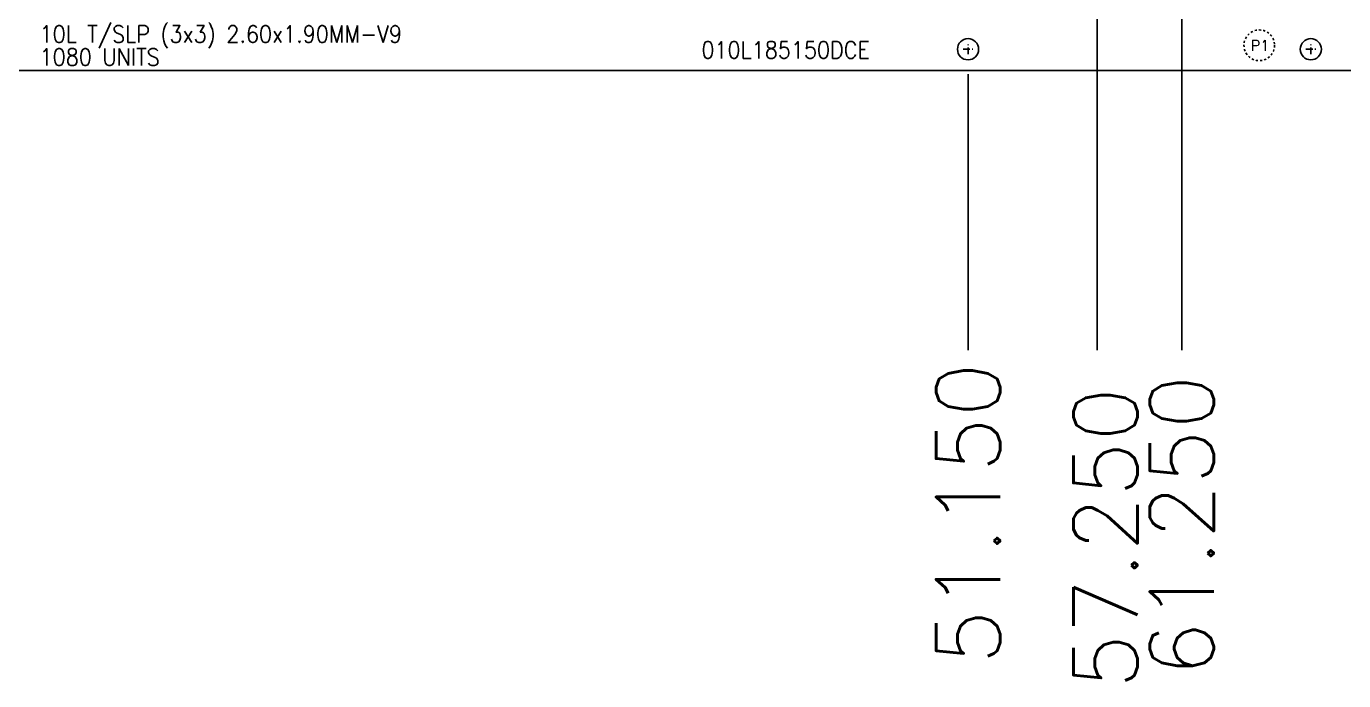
# Model space of a CAD drawing. Extents: x -344 to -21, y -394 to -4.
# Drawn here: x -295.6 to -233.3, y -366.6 to -335.7 of the extents above; entities that cross this region are included whole.
import ezdxf

# ---------------------------------------------------------------- set-up
doc = ezdxf.new("R2010")
doc.units = 0
doc.header["$MEASUREMENT"] = 0
doc.linetypes.add('CENTER', pattern=[50.8, 31.75, -6.35, 6.35, -6.35])
doc.linetypes.add('HIDDEN', pattern=[0.375, 0.25, -0.125])
doc.layers.add('1', color=7, linetype='CONTINUOUS')
doc.layers.add('1D', color=4, linetype='CONTINUOUS')
doc.styles.add('ROMANS', font='romans', dxfattribs={"width": 0.85, "height": 0.08})
doc.styles.add('simplex', font='SIMPLEX.SHX')

msp = doc.modelspace()

# ---------------------------------------------------------------- linework, layer by layer
at = {"layer": '1'}
msp.add_lwpolyline([(-304.4883, -337.7538), (-56.4883, -337.7538)], dxfattribs=at)
for centre in [(-251.0883, -336.7538), (-234.8883, -336.7538)]:
    msp.add_circle(centre, 0.5, dxfattribs=at)
at = {"layer": '1D', "linetype": 'ByBlock'}
for p, q in [((-244.9883, -328.7618), (-244.9883, -350.9639)), ((-240.9883, -328.7618), (-240.9883, -350.9639))]:
    msp.add_line(p, q, dxfattribs=at)
at = {"layer": '1D', "linetype": 'CENTER', "ltscale": 0.01}
for p, q in [((-251.3179, -336.7538), (-250.8587, -336.7538)), ((-251.0883, -336.9835), (-251.0883, -336.5242)), ((-235.1179, -336.7538), (-234.6587, -336.7538)), ((-234.8883, -336.9835), (-234.8883, -336.5242))]:
    msp.add_line(p, q, dxfattribs=at)
at = {"layer": '1D'}
msp.add_line((-251.0883, -337.9244), (-251.0883, -350.9639), dxfattribs=at)
at = {"layer": '1D', "linetype": 'HIDDEN', "ltscale": 0.2}
msp.add_circle((-237.3253, -336.5683), 0.725, dxfattribs=at)

# ---------------------------------------------------------------- texts
at = {"layer": '1D', "style": 'ROMANS', "width": 0.9}
for s, p in [('10L T/SLP (3x3) 2.60x1.90MM-V9', (-294.9707, -336.4356)), ('1080 UNITS', (-294.9707, -337.5199)), ('010L185150DCE', (-263.6922, -337.1884))]:
    msp.add_text(s, height=0.8, dxfattribs=at).set_placement(p)
at = {"layer": '1D', "linetype": 'HIDDEN', "ltscale": 0.2, "style": 'ROMANS'}
msp.add_text('P1', height=0.5, dxfattribs=at).set_placement((-237.7263, -336.8324))
at = {"layer": '1D', "linetype": 'ByBlock', "style": 'simplex'}
msp.add_text('51.150', height=3.025, rotation=90, dxfattribs=at).set_placement((-249.5758, -365.8005))
at = {"layer": '1D', "color": 4, "linetype": 'ByBlock', "style": 'simplex'}
for s, p in [('61.250', (-239.4758, -366.3767)), ('57.250', (-243.081, -366.9529))]:
    msp.add_text(s, height=3.025, rotation=90, dxfattribs=at).set_placement(p)

doc.saveas('drawing.dxf')
